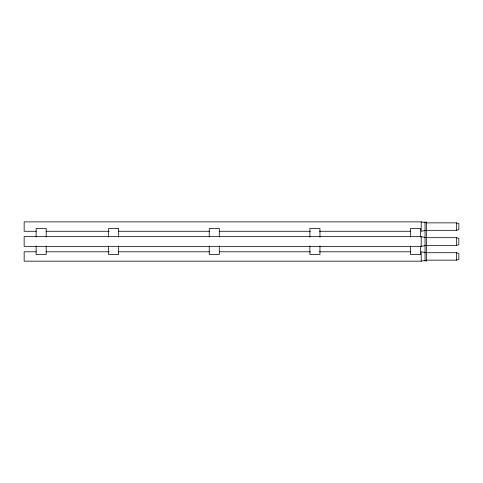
<?xml version="1.0" encoding="UTF-8"?>
<svg xmlns="http://www.w3.org/2000/svg" width="483" height="483" viewBox="0 0 483 483"><rect width="100%" height="100%" fill="white"/><g stroke="black" fill="none" stroke-linecap="round" stroke-linejoin="round"><path stroke-width="0.72" d="M456.55 245.394L458.85 244.664L458.85 238.415L456.55 237.684L426.64 237.684L421.206 236.64L24.15 236.64L24.15 246.36L421.206 246.36L426.64 245.394L456.55 245.394L456.55 237.684M421.206 221.884L421.206 231.272L426.64 230.319L456.55 230.319L458.85 229.612L458.85 223.575L456.55 222.868L426.64 222.868L421.206 221.884L24.15 221.884L24.15 231.272L36.207 231.272M421.206 261.17L426.64 260.15L456.55 260.15L458.85 259.443L458.85 253.424L456.55 252.718L426.64 252.718L421.206 251.8L421.206 261.17L24.15 261.17L24.15 251.8L36.207 251.8M46 231.272L109.285 231.272M118.329 231.272L209.495 231.272M219.288 231.272L310.454 231.272M319.492 231.272L410.659 231.272M46 251.8L109.285 251.8M118.329 251.8L209.495 251.8M219.288 251.8L310.454 251.8M319.492 251.8L410.659 251.8M456.55 222.868L456.55 230.319M456.55 252.718L456.55 260.15M426.64 221.721L426.64 261.279M425.034 221.721L425.034 261.279M421.206 236.64L421.206 246.36M420.602 237.111L420.602 228.483L410.538 228.483L410.538 237.111M420.602 245.895L420.602 254.523L410.538 254.523L410.538 245.895M319.957 237.111L319.957 228.483L309.893 228.483L309.893 237.111M319.957 245.895L319.957 254.523L309.893 254.523L309.893 245.895M219.306 237.111L219.306 228.483L209.242 228.483L209.242 237.111M219.306 245.895L219.306 254.523L209.242 254.523L209.242 245.895M118.661 237.111L118.661 228.483L108.597 228.483L108.597 237.111M118.661 245.895L118.661 254.523L108.597 254.523L108.597 245.895M46.193 237.111L46.193 228.483L36.128 228.483L36.128 237.111M46.193 245.895L46.193 254.523L36.128 254.523L36.128 245.895"/></g></svg>
